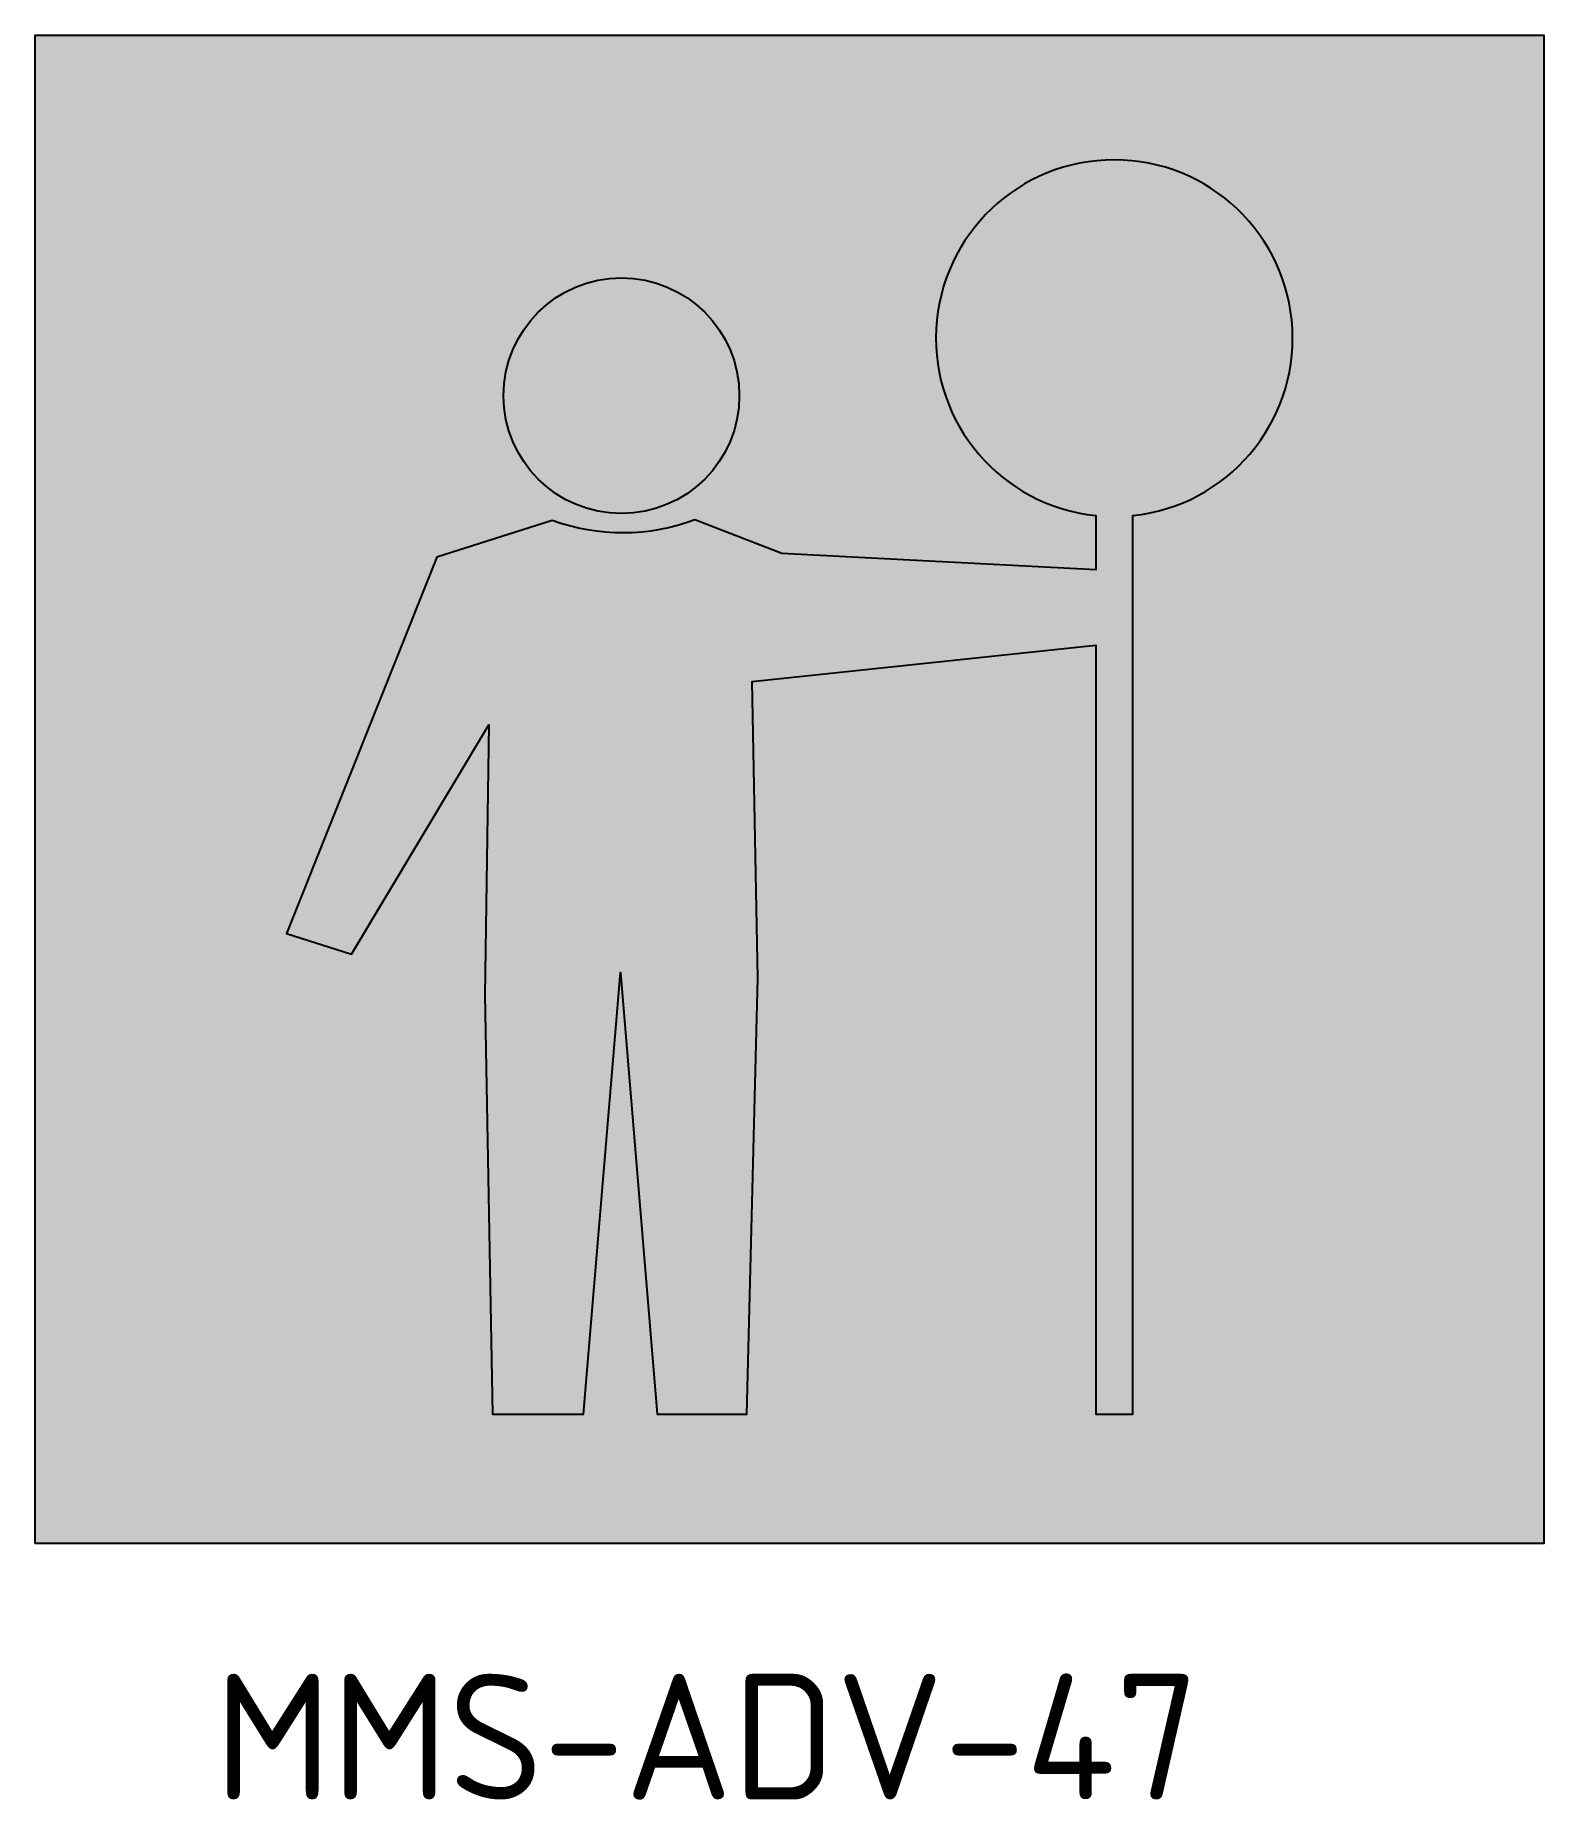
# Model space of a CAD drawing. Extents: x 158 to 359, y 73 to 242.
# Drawn here: x 157.8 to 217.8, y 171.9 to 242.1 of the extents above.
import ezdxf

# ---------------------------------------------------------------- set-up
doc = ezdxf.new("R2010")
doc.units = 0
doc.header["$LTSCALE"] = 0.3
doc.header["$MEASUREMENT"] = 0
doc.layers.add('L25', color=1, linetype='CONTINUOUS')
doc.layers.add('orange', color=30, linetype='CONTINUOUS')
doc.styles.add('iso', font='iso3098b.shx')

msp = doc.modelspace()

# ---------------------------------------------------------------- hatches: boundary and pattern name
at = {"layer": 'L25'}
h = msp.add_hatch(color=256, dxfattribs=at)
edge = h.paths.add_edge_path()
edge.add_line((175.6878855027239, 203.8839835154061), (175.9832341076737, 187.2071264381271))
edge.add_line((175.9832341076737, 187.2071264381271), (179.6012573041741, 187.2071264381271))
edge.add_line((179.6012573041741, 187.2071264381271), (181.0780003289228, 204.7694804045374))
edge.add_line((181.0780003289228, 204.7694804045374), (182.5424382736904, 187.207126438127))
edge.add_line((182.5424382736904, 187.2071264381271), (186.0989310704541, 187.2071264381271))
edge.add_line((186.0989310704541, 187.2071264381271), (186.5419539778786, 204.5481065919017))
edge.add_line((186.5419539778786, 204.5481065919017), (186.3204419669933, 216.3547310520569))
edge.add_line((186.3204419669932, 216.3547310520569), (199.9803244178633, 217.7993249418507))
edge.add_line((199.9803244178633, 217.7993249418507), (199.9803244178633, 187.2071264381271))
edge.add_line((199.9803244178633, 187.2071264381271), (201.4570685569585, 187.2071264381271))
edge.add_line((201.4570685569585, 187.2071264381271), (201.4570685569585, 222.9501547914811))
edge.add_arc((200.7186964874109, 230.0061409254839), 7.094514334070165, 275.9739611625147, 624.0260388374854)
edge.add_line((199.9803244178633, 222.9501547914811), (199.9803244178632, 220.7899830075459))
edge.add_line((199.9803244178633, 220.7899830075459), (187.5018375011385, 221.4463380280126))
edge.add_line((187.5018375011385, 221.4463380280126), (184.0387776718225, 222.7774578439516))
edge.add_arc((181.1713724362782, 230.4117434654533), 8.155018683945158, 249.8093507799216, 290.58596503279284, ccw=False)
edge.add_line((178.3567082634, 222.7578558696357), (173.7681173418577, 221.2987553041901))
edge.add_line((173.7681173418577, 221.2987553041901), (167.7873041914129, 206.3190998239681))
edge.add_line((167.7873041914129, 206.3190998239681), (170.3716061562428, 205.5073945698462))
edge.add_line((170.3716061562428, 205.5073945698462), (175.8351810948083, 214.6299001777817))
edge.add_line((175.8351810948083, 214.6299001777818), (175.6878855027239, 203.8839835154062))
edge = h.paths.add_edge_path(flags=17)
edge.add_arc((181.1149191831281, 227.7186073407445), 4.689242810018636, 0, 360)
at = {"layer": 'orange'}
h = msp.add_hatch(color=256, dxfattribs=at)
h.paths.add_polyline_path([(217.8002575064471, 242.0548077980702), (157.8002575064471, 242.0548077980702), (157.8002575064471, 182.0548077980702), (217.8002575064471, 182.0548077980702)])
h.paths.add_polyline_path([(186.5419539778786, 204.5481065919017), (186.0989310704541, 187.2071264381271), (182.5424382736904, 187.2071264381271), (181.0780003289228, 204.7694804045374), (179.6012573041741, 187.2071264381271), (175.9832341076737, 187.2071264381271), (175.6878855027239, 203.8839835154062), (175.8351810948083, 214.6299001777818), (170.3716061562428, 205.5073945698462), (167.7873041914129, 206.3190998239681), (173.7681173418577, 221.2987553041901), (178.3567082634, 222.7578558696357, 0.1798230581891418), (184.0387776718225, 222.7774578439516), (187.5018375011385, 221.4463380280126), (199.9803244178633, 220.7899830075459), (199.9803244178633, 222.9501547914811, -19.16445793614949), (201.4570685569585, 222.9501547914811), (201.4570685569585, 187.2071264381271), (199.9803244178633, 187.2071264381271), (199.9803244178633, 217.7993249418507), (186.3204419669932, 216.3547310520569)], flags=16)
h.paths.add_polyline_path([(176.4256763731094, 227.7186073407445, -1), (185.8041619931467, 227.7186073407445, -1)], flags=16)

# ---------------------------------------------------------------- linework, layer by layer
at = {"layer": 'L25'}
msp.add_lwpolyline([(157.8002575064471, 182.0548077980702), (157.8002575064471, 242.0548077980702), (217.8002575064471, 242.0548077980702), (217.8002575064471, 182.0548077980702)], close=True, dxfattribs=at)
msp.add_lwpolyline([(175.6878855027239, 203.8839835154061), (175.9832341076737, 187.2071264381271), (179.6012573041741, 187.2071264381271), (181.0780003289228, 204.7694804045374), (182.5424382736904, 187.2071264381271), (186.0989310704541, 187.2071264381271), (186.5419539778786, 204.5481065919017), (186.3204419669932, 216.3547310520569), (199.9803244178633, 217.7993249418507), (199.9803244178633, 187.2071264381271), (201.4570685569585, 187.2071264381271), (201.4570685569585, 222.9501547914811, 19.16445793614949), (199.9803244178633, 222.9501547914811), (199.9803244178633, 220.7899830075459), (187.5018375011385, 221.4463380280126), (184.0387776718225, 222.7774578439516, -0.1798230581891419), (178.3567082634, 222.7578558696357), (173.7681173418577, 221.2987553041901), (167.7873041914129, 206.3190998239681), (170.3716061562428, 205.5073945698462), (175.8351810948083, 214.6299001777818)], format="xyb", close=True, dxfattribs=at)
msp.add_circle((181.1149191831281, 227.7186073407445), 4.689242810018636, dxfattribs=at)

# ---------------------------------------------------------------- texts
at = {"layer": 'orange', "insert": (164.9249704645863, 176.8781035675667), "char_height": 5, "width": 51.6744501202902, "attachment_point": 1, "style": 'iso'}
msp.add_mtext('{\\C3;MMS-ADV-47}', dxfattribs=at)

doc.saveas('drawing.dxf')
